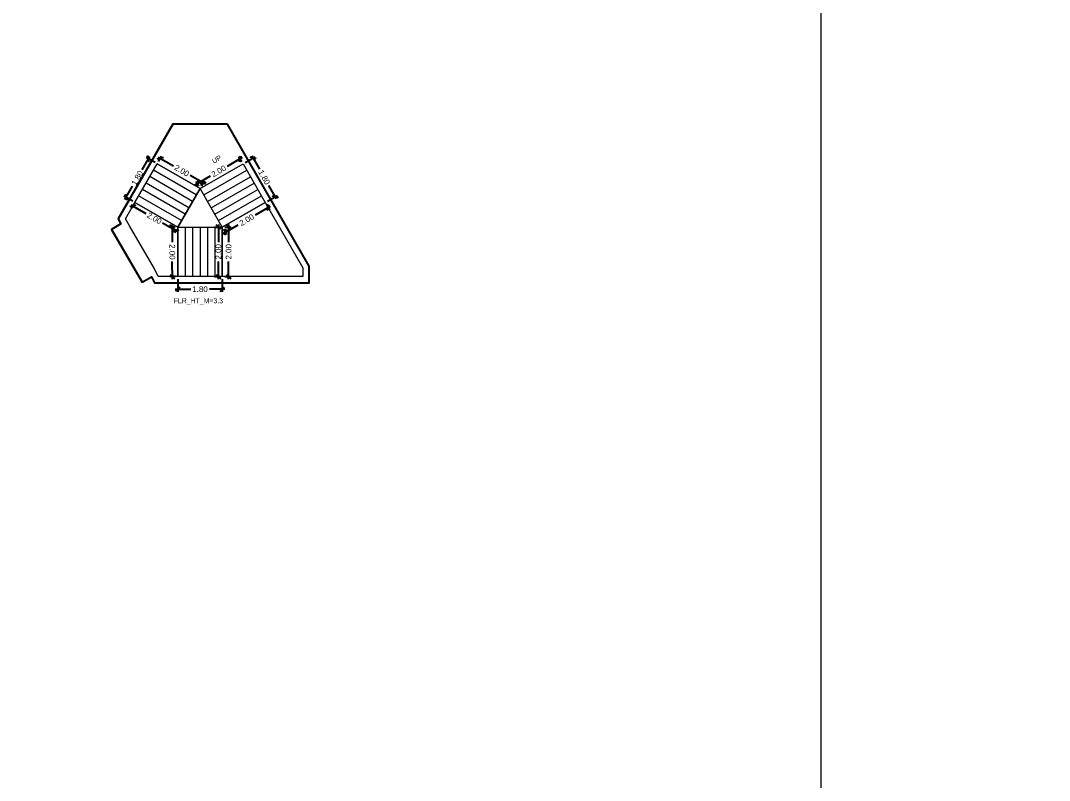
# Model space of a CAD drawing. Header units: metres. Extents: x 256329 to 886268, y -249371 to 355.
# Drawn here: x 286474.92 to 286516.52, y -1261.9 to -1231.18 of the extents above; entities that cross this region are included whole.
import ezdxf

# ---------------------------------------------------------------- set-up
doc = ezdxf.new("R2010")
doc.units = ezdxf.units.M
doc.header["$MEASUREMENT"] = 0
doc.header["$PDMODE"] = 35
doc.linetypes.add('CONTINOUS', pattern=[0])
doc.layers.get('0').update_dxf_attribs({"lineweight": 18})
doc.layers.get('Defpoints').update_dxf_attribs({"lineweight": 20})
doc.layers.add('A_TEXT', color=4, linetype='Continuous', lineweight=0, transparency=0.3)
doc.layers.add('BLK_2_FLR_5_STAIR_1', color=7, linetype='Continuous', plot=False)
for name, color, linetype, lineweight in [('BLK_2_FLR_5_STAIR_1_FLIGHT_1', 7, 'Continuous', 0), ('BLK_2_FLR_5_STAIR_1_FLIGHT_2', 7, 'Continuous', 0), ('BLK_2_FLR_5_STAIR_1_FLIGHT_3', 7, 'Continuous', 0), ('BLK_2_FLR_5_STAIR_1_LANDING_1', 7, 'Continuous', 0), ('BLK_2_FLR_5_STAIR_1_LANDING_2', 7, 'Continuous', 0)]:
    doc.layers.add(name, color=color, linetype=linetype, lineweight=lineweight)
doc.styles.add('Arial', font='arial.ttf')
doc.styles.get("Standard").update_dxf_attribs({"font": 'arial.ttf'})
doc.dimstyles.new('METRIC DIM', dxfattribs={"dimtxt": 0.23, "dimasz": 0.18, "dimexe": 0.1, "dimexo": 0.1, "dimgap": 0.09, "dimtad": 0, "dimzin": 0, "dimdsep": 46, "dimtxsty": 'Standard', "dimblk": 'OBLIQUE', "dimcen": 0, "dimdle": 0.1, "dimclrd": 147, "dimclre": 147, "dimclrt": 7, "dimadec": 0, "dimazin": 0, "dimtfac": 1, "dimtofl": 0, "dimtmove": 0, "dimatfit": 2, "dimfxl": 0.125, "dimtolj": 1, "dimtzin": 0, "dimarcsym": 0})

# ---------------------------------------------------------------- blocks, each defined once
blk = doc.blocks.new('_Oblique')
at = {"color": 0, "linetype": 'ByBlock', "lineweight": -2}
blk.add_line((-0.5, -0.5), (0.5, 0.5), dxfattribs=at)
blk = doc.blocks.new('*D1467')
at = {"layer": 'BLK_2_FLR_5_STAIR_1_FLIGHT_1', "color": 147, "lineweight": -2, "transparency": 16777216}
for p, q in [((286484.276158, -1236.651994), (286484.586305, -1237.19173)), ((286484.003562, -1236.923969), (286484.412686, -1236.688876)), ((286485.272614, -1238.386086), (286484.962467, -1237.84635)), ((286484.900372, -1238.484652), (286485.309496, -1238.249559))]:
    blk.add_line(p, q, dxfattribs=at)
at = {"layer": 'Defpoints', "color": 0, "linetype": 'CONTINOUS', "transparency": 16777216}
for p in [(286483.916858, -1236.973791, 0.042641), (286485.222791, -1238.299382), (286484.813668, -1238.534475, 0.042641)]:
    blk.add_point(p, dxfattribs=at)
at = {"layer": 'BLK_2_FLR_5_STAIR_1_FLIGHT_1', "color": 147, "linetype": 'CONTINOUS', "lineweight": -2, "transparency": 16777216, "xscale": 0.18, "yscale": 0.18, "zscale": 0.18}
for p, rotation in [((286484.325981, -1236.738698), 119.882813), ((286485.222791, -1238.299382), 299.882813)]:
    blk.add_blockref('_Oblique', p, dxfattribs=dict(at, rotation=rotation))
at = {"layer": 'BLK_2_FLR_5_STAIR_1_FLIGHT_1', "color": 7, "linetype": 'CONTINOUS', "transparency": 16777216, "insert": (286484.774386, -1237.51904), "char_height": 0.23, "attachment_point": 5, "rotation": 299.8828126}
blk.add_mtext('\\A1;1.80', dxfattribs=at)
blk = doc.blocks.new('*D1468')
at = {"layer": 'BLK_2_FLR_5_STAIR_1_FLIGHT_2', "color": 147, "lineweight": -2, "transparency": 16777216}
for p, q in [((286481.279539, -1241.63093), (286481.279355, -1242.142901)), ((286483.079539, -1241.631577), (286483.079355, -1242.143548)), ((286481.179391, -1242.042865), (286481.801891, -1242.043089)), ((286483.179391, -1242.043584), (286482.556891, -1242.043361))]:
    blk.add_line(p, q, dxfattribs=at)
at = {"layer": 'Defpoints', "color": 0, "linetype": 'CONTINOUS', "transparency": 16777216}
for p in [(286481.279575, -1241.53093, 0.042641), (286483.079575, -1241.531577, 0.042641), (286483.079391, -1242.043548)]:
    blk.add_point(p, dxfattribs=at)
at = {"layer": 'BLK_2_FLR_5_STAIR_1_FLIGHT_2', "color": 147, "linetype": 'CONTINOUS', "lineweight": -2, "transparency": 16777216, "xscale": 0.18, "yscale": 0.18, "zscale": 0.18}
for p, rotation in [((286481.279391, -1242.042901), 179.979403), ((286483.079391, -1242.043548), 359.979403)]:
    blk.add_blockref('_Oblique', p, dxfattribs=dict(at, rotation=rotation))
at = {"layer": 'BLK_2_FLR_5_STAIR_1_FLIGHT_2', "color": 7, "linetype": 'CONTINOUS', "transparency": 16777216, "insert": (286482.179391, -1242.043225), "char_height": 0.23, "attachment_point": 5, "rotation": 359.9794033}
blk.add_mtext('\\A1;1.80', dxfattribs=at)
blk = doc.blocks.new('*D1469')
at = {"layer": 'BLK_2_FLR_5_STAIR_1_FLIGHT_3', "color": 147, "lineweight": -2, "transparency": 16777216}
for p, q in [((286480.488053, -1236.701605), (286481.103979, -1237.055749)), ((286480.497452, -1236.885877), (286480.62459, -1236.664759)), ((286482.396595, -1237.798975), (286481.780669, -1237.444831)), ((286482.232611, -1237.883555), (286482.359749, -1237.662438))]:
    blk.add_line(p, q, dxfattribs=at)
at = {"layer": 'Defpoints', "color": 0, "linetype": 'CONTINOUS', "transparency": 16777216}
for p in [(286480.447606, -1236.972569, 0.042641), (286482.309903, -1237.749129), (286482.182765, -1237.970247, 0.042641)]:
    blk.add_point(p, dxfattribs=at)
at = {"layer": 'BLK_2_FLR_5_STAIR_1_FLIGHT_3', "color": 147, "linetype": 'CONTINOUS', "lineweight": -2, "transparency": 16777216, "xscale": 0.18, "yscale": 0.18, "zscale": 0.18}
for p, rotation in [((286480.574744, -1236.751451), 150.102044), ((286482.309903, -1237.749129), 330.102044)]:
    blk.add_blockref('_Oblique', p, dxfattribs=dict(at, rotation=rotation))
at = {"layer": 'BLK_2_FLR_5_STAIR_1_FLIGHT_3', "color": 7, "linetype": 'CONTINOUS', "transparency": 16777216, "insert": (286481.442324, -1237.25029), "char_height": 0.23, "attachment_point": 5, "rotation": 330.1020442}
blk.add_mtext('\\A1;2.00', dxfattribs=at)
blk = doc.blocks.new('*D1470')
at = {"layer": 'BLK_2_FLR_5_STAIR_1_FLIGHT_1', "color": 147, "lineweight": -2, "transparency": 16777216}
for p, q in [((286483.888224, -1236.72325), (286483.27287, -1237.076849)), ((286483.867035, -1236.887087), (286483.751697, -1236.686368)), ((286481.980722, -1237.819351), (286482.596077, -1237.465752)), ((286482.132942, -1237.883542), (286482.017604, -1237.682823))]:
    blk.add_line(p, q, dxfattribs=at)
at = {"layer": 'Defpoints', "color": 0, "linetype": 'CONTINOUS', "transparency": 16777216}
for p in [(286483.801519, -1236.773073), (286483.916858, -1236.973791, 0.042641), (286482.182765, -1237.970247, 0.042641)]:
    blk.add_point(p, dxfattribs=at)
at = {"layer": 'BLK_2_FLR_5_STAIR_1_FLIGHT_1', "color": 147, "linetype": 'CONTINOUS', "lineweight": -2, "transparency": 16777216, "xscale": 0.18, "yscale": 0.18, "zscale": 0.18}
for p, rotation in [((286483.801519, -1236.773073), 29.88281300000001), ((286482.067427, -1237.769528), 209.882813)]:
    blk.add_blockref('_Oblique', p, dxfattribs=dict(at, rotation=rotation))
at = {"layer": 'BLK_2_FLR_5_STAIR_1_FLIGHT_1', "color": 7, "linetype": 'CONTINOUS', "transparency": 16777216, "insert": (286482.934473, -1237.2713), "char_height": 0.23, "attachment_point": 5, "rotation": 29.8828126}
blk.add_mtext('\\A1;2.00', dxfattribs=at)
blk = doc.blocks.new('*D1471')
at = {"layer": 'BLK_2_FLR_5_STAIR_1_LANDING_2', "color": 147, "lineweight": -2, "transparency": 16777216}
for p, q in [((286481.179576, -1239.531378), (286480.952297, -1239.532395)), ((286481.051848, -1239.431948), (286481.055025, -1240.141764)), ((286481.061697, -1241.632145), (286481.05852, -1240.922329)), ((286481.18853, -1241.531577), (286480.96125, -1241.532594))]:
    blk.add_line(p, q, dxfattribs=at)
at = {"layer": 'Defpoints', "color": 0, "linetype": 'CONTINOUS', "transparency": 16777216}
for p in [(286481.279575, -1239.53093, 0.042641), (286481.061249, -1241.532146), (286481.288529, -1241.531129, 0.042641)]:
    blk.add_point(p, dxfattribs=at)
at = {"layer": 'BLK_2_FLR_5_STAIR_1_LANDING_2', "color": 147, "linetype": 'CONTINOUS', "lineweight": -2, "transparency": 16777216, "xscale": 0.18, "yscale": 0.18, "zscale": 0.18}
for p, rotation in [((286481.052296, -1239.531947), 90.256477), ((286481.061249, -1241.532146), 270.256477)]:
    blk.add_blockref('_Oblique', p, dxfattribs=dict(at, rotation=rotation))
at = {"layer": 'BLK_2_FLR_5_STAIR_1_LANDING_2', "color": 7, "linetype": 'CONTINOUS', "transparency": 16777216, "insert": (286481.056773, -1240.532047), "char_height": 0.23, "attachment_point": 5, "rotation": 270.2564771}
blk.add_mtext('\\A1;2.00', dxfattribs=at)
blk = doc.blocks.new('*D1472')
at = {"layer": 'BLK_2_FLR_5_STAIR_1_LANDING_2', "color": 147, "lineweight": -2, "transparency": 16777216}
for p, q in [((286479.377644, -1238.626543), (286479.992058, -1238.98112)), ((286479.497918, -1238.618197), (286479.414272, -1238.763138)), ((286481.282541, -1239.725855), (286480.668128, -1239.371278)), ((286481.229591, -1239.617542), (286481.145946, -1239.762484))]:
    blk.add_line(p, q, dxfattribs=at)
at = {"layer": 'Defpoints', "color": 0, "linetype": 'CONTINOUS', "transparency": 16777216}
for p in [(286479.464256, -1238.676526), (286479.547901, -1238.531585, 0.042641), (286481.279575, -1239.53093, 0.042641)]:
    blk.add_point(p, dxfattribs=at)
at = {"layer": 'BLK_2_FLR_5_STAIR_1_LANDING_2', "color": 147, "linetype": 'CONTINOUS', "lineweight": -2, "transparency": 16777216, "xscale": 0.18, "yscale": 0.18, "zscale": 0.18}
for p, rotation in [((286479.464256, -1238.676526), 150.01084), ((286481.195929, -1239.675872), 330.01084)]:
    blk.add_blockref('_Oblique', p, dxfattribs=dict(at, rotation=rotation))
at = {"layer": 'BLK_2_FLR_5_STAIR_1_LANDING_2', "color": 7, "linetype": 'CONTINOUS', "transparency": 16777216, "insert": (286480.330093, -1239.176199), "char_height": 0.23, "attachment_point": 5, "rotation": 330.0108404}
blk.add_mtext('\\A1;2.00', dxfattribs=at)
blk = doc.blocks.new('*D1473')
at = {"layer": 'BLK_2_FLR_5_STAIR_1_LANDING_1', "color": 147, "lineweight": -2, "transparency": 16777216}
for p, q in [((286485.019967, -1238.692778), (286484.404612, -1239.046377)), ((286484.86349, -1238.621179), (286484.983085, -1238.829305)), ((286483.112465, -1239.788879), (286483.727819, -1239.43528)), ((286483.129398, -1239.617635), (286483.248992, -1239.82576))]:
    blk.add_line(p, q, dxfattribs=at)
at = {"layer": 'Defpoints', "color": 0, "linetype": 'CONTINOUS', "transparency": 16777216}
for p in [(286484.813668, -1238.534475, 0.042641), (286484.933262, -1238.7426), (286483.079575, -1239.53093, 0.042641)]:
    blk.add_point(p, dxfattribs=at)
at = {"layer": 'BLK_2_FLR_5_STAIR_1_LANDING_1', "color": 147, "linetype": 'CONTINOUS', "lineweight": -2, "transparency": 16777216, "xscale": 0.18, "yscale": 0.18, "zscale": 0.18}
for p, rotation in [((286484.933262, -1238.7426), 29.88281300000001), ((286483.19917, -1239.739056), 209.882813)]:
    blk.add_blockref('_Oblique', p, dxfattribs=dict(at, rotation=rotation))
at = {"layer": 'BLK_2_FLR_5_STAIR_1_LANDING_1', "color": 7, "linetype": 'CONTINOUS', "transparency": 16777216, "insert": (286484.066216, -1239.240828), "char_height": 0.23, "attachment_point": 5, "rotation": 29.8828126}
blk.add_mtext('\\A1;2.00', dxfattribs=at)
blk = doc.blocks.new('*D1474')
at = {"layer": 'BLK_2_FLR_5_STAIR_1_LANDING_1', "color": 147, "lineweight": -2, "transparency": 16777216}
for p, q in [((286483.179575, -1239.53093), (286483.435226, -1239.53093)), ((286483.335226, -1239.43093), (286483.335226, -1240.140644)), ((286483.335226, -1241.63093), (286483.335226, -1240.921216)), ((286483.179575, -1241.53093), (286483.435226, -1241.53093))]:
    blk.add_line(p, q, dxfattribs=at)
at = {"layer": 'Defpoints', "color": 0, "linetype": 'CONTINOUS', "transparency": 16777216}
for p in [(286483.079575, -1239.53093, 0.042641), (286483.079575, -1241.53093, 0.042641), (286483.335226, -1241.53093)]:
    blk.add_point(p, dxfattribs=at)
at = {"layer": 'BLK_2_FLR_5_STAIR_1_LANDING_1', "color": 147, "linetype": 'CONTINOUS', "lineweight": -2, "transparency": 16777216, "xscale": 0.18, "yscale": 0.18, "zscale": 0.18}
for p, rotation in [((286483.335226, -1239.53093), 90), ((286483.335226, -1241.53093), 270)]:
    blk.add_blockref('_Oblique', p, dxfattribs=dict(at, rotation=rotation))
at = {"layer": 'BLK_2_FLR_5_STAIR_1_LANDING_1', "color": 7, "linetype": 'CONTINOUS', "transparency": 16777216, "insert": (286483.335226, -1240.53093), "char_height": 0.23, "attachment_point": 5, "rotation": 90}
blk.add_mtext('\\A1;2.00', dxfattribs=at)
blk = doc.blocks.new('*D1475')
at = {"layer": 'BLK_2_FLR_5_STAIR_1_FLIGHT_3', "color": 147, "lineweight": -2, "transparency": 16777216}
for p, q in [((286480.141661, -1236.68055), (286479.830513, -1237.21971)), ((286480.360994, -1236.922585), (286480.005065, -1236.717179)), ((286479.141988, -1238.41279), (286479.453136, -1237.873631)), ((286479.461289, -1238.481601), (286479.10536, -1238.276195))]:
    blk.add_line(p, q, dxfattribs=at)
at = {"layer": 'Defpoints', "color": 0, "linetype": 'CONTINOUS', "transparency": 16777216}
for p in [(286480.447606, -1236.972569, 0.042641), (286479.191972, -1238.326178), (286479.547901, -1238.531585, 0.042641)]:
    blk.add_point(p, dxfattribs=at)
at = {"layer": 'BLK_2_FLR_5_STAIR_1_FLIGHT_3', "color": 147, "linetype": 'CONTINOUS', "lineweight": -2, "transparency": 16777216, "xscale": 0.18, "yscale": 0.18, "zscale": 0.18}
for p, rotation in [((286480.091677, -1236.767162), 60.01084000000001), ((286479.191972, -1238.326178), 240.01084)]:
    blk.add_blockref('_Oblique', p, dxfattribs=dict(at, rotation=rotation))
at = {"layer": 'BLK_2_FLR_5_STAIR_1_FLIGHT_3', "color": 7, "linetype": 'CONTINOUS', "transparency": 16777216, "insert": (286479.641825, -1237.54667), "char_height": 0.23, "attachment_point": 5, "rotation": 60.0108404}
blk.add_mtext('\\A1;1.80', dxfattribs=at)
blk = doc.blocks.new('*D1260')
at = {"layer": 'BLK_2_FLR_5_STAIR_1_FLIGHT_2', "color": 147, "lineweight": -2, "transparency": 16777216}
for p, q in [((286482.767972, -1239.53093), (286483.023622, -1239.53093)), ((286482.923622, -1239.43093), (286482.923622, -1240.140644)), ((286482.923622, -1241.63093), (286482.923622, -1240.921216)), ((286482.767972, -1241.53093), (286483.023622, -1241.53093))]:
    blk.add_line(p, q, dxfattribs=at)
at = {"layer": 'Defpoints', "color": 0, "linetype": 'CONTINOUS', "transparency": 16777216}
for p in [(286482.667972, -1239.53093, 0.042641), (286482.667972, -1241.53093, 0.042641), (286482.923622, -1241.53093)]:
    blk.add_point(p, dxfattribs=at)
at = {"layer": 'BLK_2_FLR_5_STAIR_1_FLIGHT_2', "color": 147, "linetype": 'CONTINOUS', "lineweight": -2, "transparency": 16777216, "xscale": 0.18, "yscale": 0.18, "zscale": 0.18}
for p, rotation in [((286482.923622, -1239.53093), 90), ((286482.923622, -1241.53093), 270)]:
    blk.add_blockref('_Oblique', p, dxfattribs=dict(at, rotation=rotation))
at = {"layer": 'BLK_2_FLR_5_STAIR_1_FLIGHT_2', "color": 7, "linetype": 'CONTINOUS', "transparency": 16777216, "insert": (286482.923622, -1240.53093), "char_height": 0.23, "attachment_point": 5, "rotation": 90}
blk.add_mtext('\\A1;2.00', dxfattribs=at)

msp = doc.modelspace()

# ---------------------------------------------------------------- linework, layer by layer
at = {"color": 5, "linetype": 'CONTINOUS'}
for p, q in [((286483.079575, -1239.53093, 0.123574), (286482.182765, -1237.970247, 0.123574)), ((286481.279575, -1239.53093, 0.123574), (286483.079575, -1239.53093, 0.123574))]:
    msp.add_line(p, q, dxfattribs=at)
at = {"color": 6, "ltscale": 0.05, "elevation": -101.239328}
msp.add_lwpolyline([(286400.027134, -1046.812313), (286507.277618, -1046.812313), (286507.277618, -1296.466204), (286400.027134, -1296.466204)], close=True, dxfattribs=at)
at = {"color": 5, "linetype": 'CONTINOUS', "elevation": 0.123574}
msp.add_lwpolyline([(286481.279575, -1239.53093), (286482.182765, -1237.970247)], dxfattribs=at)
at = {"layer": 'BLK_2_FLR_5_STAIR_1', "color": 7, "linetype": 'CONTINOUS', "elevation": 0.123574}
msp.add_lwpolyline([(286483.285106, -1235.365939), (286481.082314, -1235.365939), (286478.870751, -1239.198152), (286478.983882, -1239.393952), (286478.595357, -1239.623713), (286479.841048, -1241.761894), (286480.216922, -1241.545503), (286480.336656, -1241.78421), (286486.588398, -1241.785774), (286486.588566, -1241.114822)], close=True, dxfattribs=at)
at = {"layer": 'BLK_2_FLR_5_STAIR_1_FLIGHT_1', "color": 3, "linetype": 'CONTINOUS'}
for p, q in [((286482.182765, -1237.970247, 0.123574), (286483.916858, -1236.973791, 0.123574)), ((286482.332234, -1238.230361, 0.123574), (286484.066326, -1237.233905, 0.123574)), ((286482.481702, -1238.490475, 0.123574), (286484.215794, -1237.494019, 0.123574)), ((286482.63117, -1238.750588, 0.123574), (286484.365263, -1237.754133, 0.123574)), ((286482.780638, -1239.010702, 0.123574), (286484.514731, -1238.014247, 0.123574)), ((286482.930107, -1239.270816, 0.123574), (286484.664199, -1238.274361, 0.123574)), ((286483.079575, -1239.53093, 0.123574), (286484.813668, -1238.534475, 0.123574))]:
    msp.add_line(p, q, dxfattribs=at)
at = {"layer": 'BLK_2_FLR_5_STAIR_1_FLIGHT_1', "color": 7, "linetype": 'CONTINOUS', "elevation": 0.123574}
msp.add_lwpolyline([(286483.916858, -1236.973791), (286484.813668, -1238.534475), (286483.079575, -1239.53093), (286482.182765, -1237.970247), (286483.916858, -1236.973791)], dxfattribs=at)
at = {"layer": 'BLK_2_FLR_5_STAIR_1_FLIGHT_2', "color": 3, "linetype": 'CONTINOUS'}
for p, q in [((286481.279575, -1239.53093, 0.123574), (286481.279575, -1241.53093, 0.123574)), ((286481.579575, -1239.53093, 0.123574), (286481.579575, -1241.53093, 0.123574)), ((286481.879575, -1239.53093, 0.123574), (286481.879575, -1241.53093, 0.123574)), ((286482.179575, -1239.53093, 0.123574), (286482.179575, -1241.53093, 0.123574)), ((286482.479575, -1239.53093, 0.123574), (286482.479575, -1241.53093, 0.123574)), ((286482.779575, -1239.53093, 0.123574), (286482.779575, -1241.53093, 0.123574)), ((286483.079575, -1239.53093, 0.123574), (286483.079575, -1241.53093, 0.123574))]:
    msp.add_line(p, q, dxfattribs=at)
at = {"layer": 'BLK_2_FLR_5_STAIR_1_FLIGHT_2', "color": 7, "linetype": 'CONTINOUS', "elevation": 0.123574}
msp.add_lwpolyline([(286481.279575, -1239.53093), (286483.079575, -1239.53093), (286483.079575, -1241.53093), (286481.279575, -1241.53093)], close=True, dxfattribs=at)
at = {"layer": 'BLK_2_FLR_5_STAIR_1_FLIGHT_3', "color": 3, "linetype": 'CONTINOUS'}
for p, q in [((286482.182765, -1237.970247, 0.123574), (286480.447606, -1236.972569, 0.123574)), ((286481.879378, -1238.491586, 0.123574), (286480.147705, -1237.492241, 0.123574)), ((286482.029329, -1238.23175, 0.123574), (286480.297656, -1237.232405, 0.123574)), ((286481.729428, -1238.751422, 0.123574), (286479.997754, -1237.752077, 0.123574)), ((286481.429526, -1239.271094, 0.123574), (286479.697852, -1238.271749, 0.123574)), ((286481.579477, -1239.011258, 0.123574), (286479.847803, -1238.011913, 0.123574)), ((286481.279575, -1239.53093, 0.123574), (286479.547901, -1238.531585, 0.123574))]:
    msp.add_line(p, q, dxfattribs=at)
at = {"layer": 'BLK_2_FLR_5_STAIR_1_FLIGHT_3', "ltscale": 0.05, "elevation": 0.123574}
msp.add_lwpolyline([(286482.182765, -1237.970247), (286481.279575, -1239.53093), (286479.547901, -1238.531585), (286480.447606, -1236.972569), (286482.182765, -1237.970247)], dxfattribs=at)
at = {"layer": 'BLK_2_FLR_5_STAIR_1_LANDING_1', "color": 7, "linetype": 'CONTINOUS', "elevation": 0.123574}
msp.add_lwpolyline([(286483.079575, -1239.53093), (286484.813668, -1238.534475), (286486.33523, -1241.182391), (286486.335143, -1241.532391), (286483.079575, -1241.53093), (286483.079575, -1239.53093)], dxfattribs=at)
at = {"layer": 'BLK_2_FLR_5_STAIR_1_LANDING_2', "color": 7, "linetype": 'CONTINOUS', "elevation": 0.123574}
msp.add_lwpolyline([(286481.279575, -1239.53093), (286481.279575, -1241.53093), (286480.493012, -1241.53093), (286480.323058, -1241.192102), (286480.323058, -1241.192102), (286479.328677, -1239.48435), (286479.328677, -1239.48435), (286479.16327, -1239.198076), (286479.547901, -1238.531585), (286481.278361, -1239.533027)], dxfattribs=at)

# ---------------------------------------------------------------- texts
at = {"layer": 'A_TEXT', "lineweight": 0, "insert": (286483.785714, -1236.374318, 0.123574), "char_height": 0.2, "width": 2.485498, "attachment_point": 9, "rotation": 30.0054902, "style": 'Arial'}
msp.add_mtext('\\pxi2.2673,qc;UP', dxfattribs=at)
at = {"layer": 'BLK_2_FLR_5_STAIR_1', "color": 7, "linetype": 'CONTINOUS', "insert": (286481.115038, -1242.40869, 0.080933), "char_height": 0.2, "attachment_point": 1}
msp.add_mtext_dynamic_manual_height_columns('FLR_HT_M=3.3', width=2.272281, gutter_width=0.405, heights=[0.300679], dxfattribs=at)

# ---------------------------------------------------------------- dimensions: what is measured, and where the dimension line sits
at = {"layer": 'BLK_2_FLR_5_STAIR_1_FLIGHT_1', "color": 2, "linetype": 'CONTINOUS'}
dim = msp.add_aligned_dim(p1=(286482.182765, -1237.970247, 0.123574), p2=(286483.916858, -1236.973791, 0.123574), distance=0.231497, dimstyle='METRIC DIM', override={"dimfxl": 0.18}, dxfattribs=at)
dim.commit()
dim.dimension.update_dxf_attribs({"geometry": '*D1470', "text_midpoint": (286482.934473, -1237.2713, 0.080933)})
at = {"layer": 'BLK_2_FLR_5_STAIR_1_FLIGHT_1', "color": 1, "linetype": 'CONTINOUS'}
dim = msp.add_aligned_dim(p1=(286483.916858, -1236.973791, 0.123574), p2=(286484.813668, -1238.534475, 0.123574), distance=0.471858, dimstyle='METRIC DIM', override={"dimfxl": 0.18}, dxfattribs=at)
dim.commit()
dim.dimension.update_dxf_attribs({"geometry": '*D1467', "text_midpoint": (286484.774386, -1237.51904, 0.080933)})
at = {"layer": 'BLK_2_FLR_5_STAIR_1_FLIGHT_2', "color": 2, "linetype": 'CONTINOUS'}
dim = msp.add_aligned_dim(p1=(286482.667972, -1239.53093, 0.123574), p2=(286482.667972, -1241.53093, 0.123574), distance=0.25565, dimstyle='METRIC DIM', override={"dimfxl": 0.18}, dxfattribs=at)
dim.commit()
dim.dimension.update_dxf_attribs({"geometry": '*D1260', "text_midpoint": (286482.923622, -1240.53093, 0.080933)})
at = {"layer": 'BLK_2_FLR_5_STAIR_1_FLIGHT_2', "color": 1, "linetype": 'CONTINOUS'}
dim = msp.add_aligned_dim(p1=(286481.279575, -1241.53093, 0.123574), p2=(286483.079575, -1241.531577, 0.123574), distance=-0.511971, dimstyle='METRIC DIM', override={"dimfxl": 0.18}, dxfattribs=at)
dim.commit()
dim.dimension.update_dxf_attribs({"geometry": '*D1468', "text_midpoint": (286482.179391, -1242.043225, 0.080933)})
at = {"layer": 'BLK_2_FLR_5_STAIR_1_FLIGHT_3', "color": 1, "linetype": 'CONTINOUS'}
dim = msp.add_aligned_dim(p1=(286480.447606, -1236.972569, 0.123574), p2=(286479.547901, -1238.531585, 0.123574), distance=-0.410947, dimstyle='METRIC DIM', override={"dimfxl": 0.18}, dxfattribs=at)
dim.commit()
dim.dimension.update_dxf_attribs({"geometry": '*D1475', "text_midpoint": (286479.641825, -1237.54667, 0.080933)})
at = {"layer": 'BLK_2_FLR_5_STAIR_1_FLIGHT_3', "color": 2, "linetype": 'CONTINOUS'}
dim = msp.add_aligned_dim(p1=(286480.447606, -1236.972569, 0.123574), p2=(286482.182765, -1237.970247, 0.123574), distance=0.255063, dimstyle='METRIC DIM', override={"dimfxl": 0.18}, dxfattribs=at)
dim.commit()
dim.dimension.update_dxf_attribs({"geometry": '*D1469', "text_midpoint": (286481.442324, -1237.25029, 0.080933)})
at = {"layer": 'BLK_2_FLR_5_STAIR_1_LANDING_1', "color": 1, "linetype": 'CONTINOUS'}
dim = msp.add_aligned_dim(p1=(286483.079575, -1239.53093, 0.123574), p2=(286484.813668, -1238.534475, 0.123574), distance=-0.240039, dimstyle='METRIC DIM', override={"dimfxl": 0.18}, dxfattribs=at)
dim.commit()
dim.dimension.update_dxf_attribs({"geometry": '*D1473', "text_midpoint": (286484.066216, -1239.240828, 0.080933)})
at = {"layer": 'BLK_2_FLR_5_STAIR_1_LANDING_1', "color": 2, "linetype": 'CONTINOUS'}
dim = msp.add_aligned_dim(p1=(286483.079575, -1239.53093, 0.123574), p2=(286483.079575, -1241.53093, 0.123574), distance=0.255651, dimstyle='METRIC DIM', override={"dimfxl": 0.18}, dxfattribs=at)
dim.commit()
dim.dimension.update_dxf_attribs({"geometry": '*D1474', "text_midpoint": (286483.335226, -1240.53093, 0.080933)})
at = {"layer": 'BLK_2_FLR_5_STAIR_1_LANDING_2', "color": 1, "linetype": 'CONTINOUS'}
dim = msp.add_aligned_dim(p1=(286481.279575, -1239.53093, 0.123574), p2=(286479.547901, -1238.531585, 0.123574), distance=0.167345, dimstyle='METRIC DIM', override={"dimfxl": 0.18}, dxfattribs=at)
dim.commit()
dim.dimension.update_dxf_attribs({"geometry": '*D1472', "text_midpoint": (286480.330093, -1239.176199, 0.080933)})
at = {"layer": 'BLK_2_FLR_5_STAIR_1_LANDING_2', "color": 2, "linetype": 'CONTINOUS'}
dim = msp.add_aligned_dim(p1=(286481.279575, -1239.53093, 0.123574), p2=(286481.288529, -1241.531129, 0.123574), distance=-0.227282, dimstyle='METRIC DIM', override={"dimfxl": 0.18}, dxfattribs=at)
dim.commit()
dim.dimension.update_dxf_attribs({"geometry": '*D1471', "text_midpoint": (286481.056773, -1240.532047, 0.080933)})

doc.saveas('drawing.dxf')
